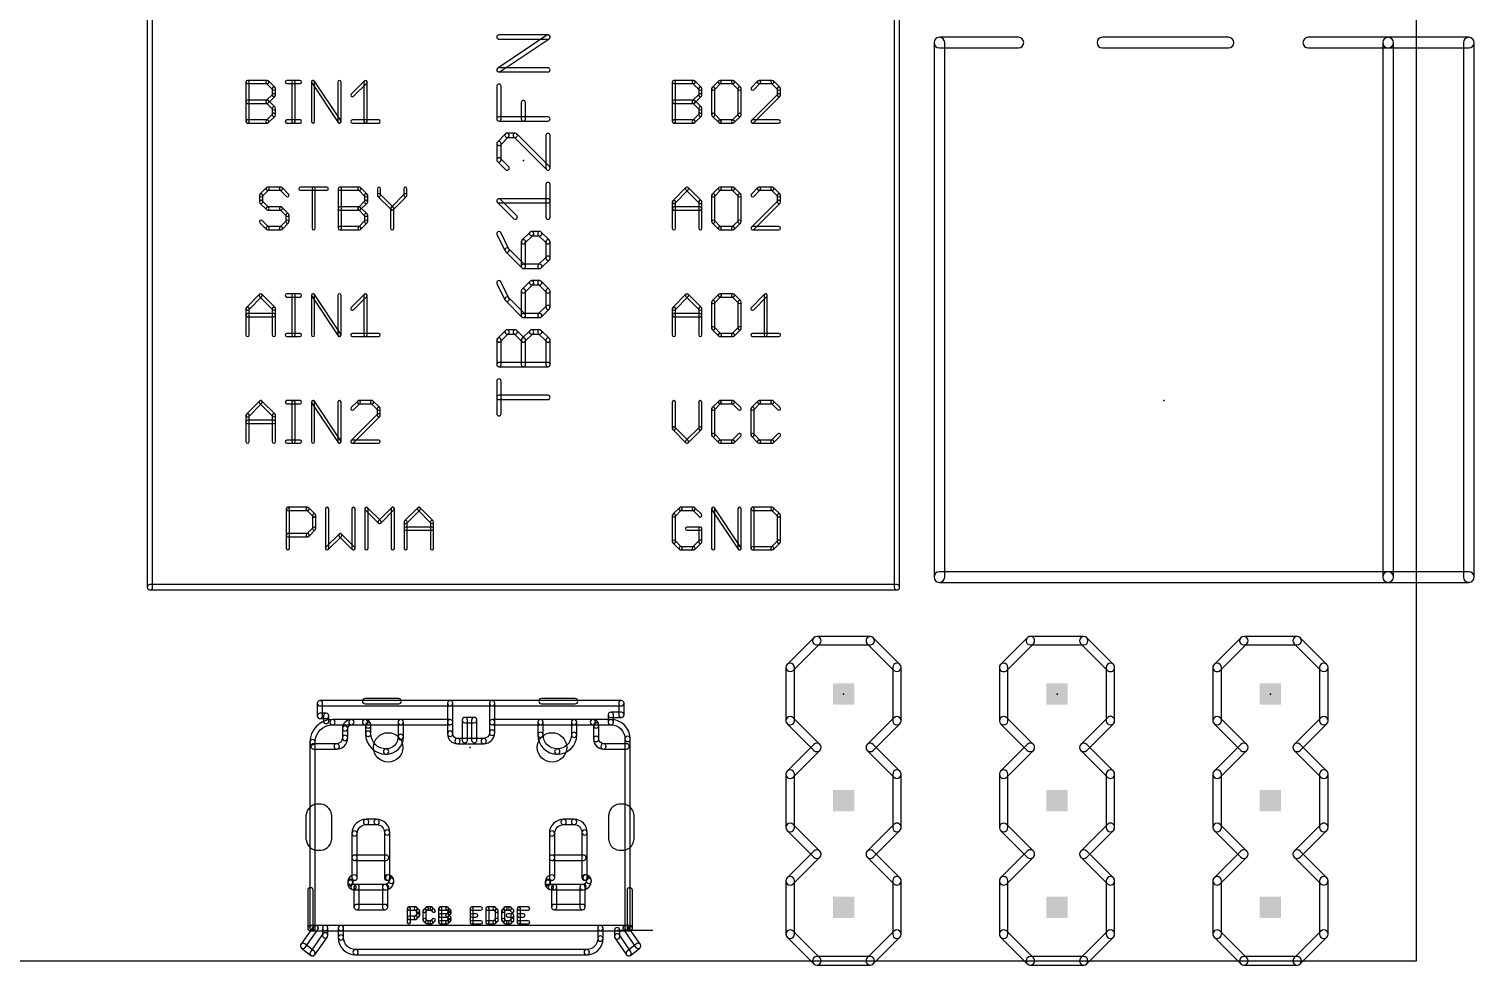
# Model space of a CAD drawing. Extents: x 0 to 101, y -4 to 80.
# Drawn here: x 66.97 to 101.37, y -0.1 to 22.18 of the extents above; entities that cross this region are included whole.
import ezdxf

# ---------------------------------------------------------------- set-up
doc = ezdxf.new("R2010")
doc.units = 0
for name, color, linetype in [('20', 178, 'CONTINUOUS'), ('21', 251, 'CONTINUOUS'), ('23', 178, 'CONTINUOUS'), ('51', 251, 'CONTINUOUS')]:
    doc.layers.add(name, color=color, linetype=linetype)

# ---------------------------------------------------------------- blocks, each defined once
blk = doc.blocks.new('RECT')
blk.add_solid([(-0.5, -0.5), (0.5, -0.5), (-0.5, 0.5), (0.5, 0.5)])

msp = doc.modelspace()

# ---------------------------------------------------------------- linework, layer by layer
at = {"layer": '20'}
for p, q in [((100, 0), (100, 80)), ((73.57, 2.88), (73.57, 3.48)), ((74.17, 3.48), (74.17, 2.88)), ((80.77, 2.88), (80.77, 3.48)), ((81.37, 3.48), (81.37, 2.88)), ((0, 0), (100, 0))]:
    msp.add_line(p, q, dxfattribs=at)
for centre in [(75.52, 5.08), (79.42, 5.08)]:
    msp.add_circle(centre, 0.35, dxfattribs=at)
for centre, start, end in [((73.845, 3.455), 84.8056, 174.8056), ((73.895, 3.455), 5.1944, 95.1944), ((81.045, 3.455), 84.8056, 174.8056), ((81.095, 3.455), 5.1944, 95.1944), ((73.845, 2.905), 185.1944, 275.1944), ((73.895, 2.905), 264.8056, 354.8056), ((81.045, 2.905), 185.1944, 275.1944), ((81.095, 2.905), 264.8056, 354.8056)]:
    msp.add_arc(centre, 0.2761, start, end, dxfattribs=at)
at = {"layer": '21'}
for points in [[(69.9135, 8.89), (69.9135, 29.21, 1), (69.7865, 29.21), (69.7865, 8.89, 1)], [(87.6935, 8.89), (87.6935, 29.21, 1), (87.5665, 29.21), (87.5665, 8.89, 1)], [(79.3242, 22.0374), (78.1548, 22.0374, 1), (78.1548, 21.9358), (79.3242, 21.9358, 1)], [(78.183, 21.1647), (79.3524, 21.9443, 1), (79.296, 22.0288), (78.1266, 21.2493, 1)], [(88.513, 21.855), (88.513, 9.135, 1), (88.767, 9.135), (88.767, 21.855, 1)], [(88.64, 21.728), (90.52, 21.728, 1), (90.52, 21.982), (88.64, 21.982, 1)], [(92.52, 21.728), (95.52, 21.728, 1), (95.52, 21.982), (92.52, 21.982, 1)], [(97.42, 21.728), (99.32, 21.728, 1), (99.32, 21.982), (97.42, 21.982, 1)], [(99.447, 9.135), (99.447, 21.855, 1), (99.193, 21.855), (99.193, 9.135, 1)], [(79.3242, 21.2578), (78.1548, 21.2578, 1), (78.1548, 21.1562), (79.3242, 21.1562, 1)], [(72.211, 19.9771), (72.211, 20.9177, 1), (72.1348, 20.9177), (72.1348, 19.9771, 1)], [(72.1729, 20.8796), (72.6432, 20.8796, 1), (72.6432, 20.9558), (72.1729, 20.9558, 1)], [(72.6162, 20.8908), (72.773, 20.734, 1), (72.8269, 20.7879), (72.6701, 20.9446, 1)], [(72.773, 20.6311), (72.6162, 20.4743, 1), (72.6701, 20.4205), (72.8269, 20.5772, 1)], [(72.7618, 20.7609), (72.7618, 20.6042, 1), (72.838, 20.6042), (72.838, 20.7609, 1)], [(73.1084, 20.8796), (73.4219, 20.8796, 1), (73.4219, 20.9558), (73.1084, 20.9558, 1)], [(73.3032, 19.9771), (73.3032, 20.9177, 1), (73.227, 20.9177), (73.227, 19.9771, 1)], [(73.7702, 19.9771), (73.7702, 20.9177, 1), (73.694, 20.9177), (73.694, 19.9771, 1)], [(73.7004, 20.8966), (74.3274, 19.956, 1), (74.3908, 19.9982), (73.7638, 20.9388, 1)], [(74.3972, 19.9771), (74.3972, 20.9177, 1), (74.321, 20.9177), (74.321, 19.9771, 1)], [(74.6945, 20.5772), (75.0081, 20.8908, 1), (74.9542, 20.9446), (74.6406, 20.6311, 1)], [(74.943, 20.9177), (74.943, 19.9771, 1), (75.0192, 19.9771), (75.0192, 20.9177, 1)], [(78.2056, 20.0376), (78.2056, 20.8172, 1), (78.104, 20.8172), (78.104, 20.0376, 1)], [(82.3596, 19.9771), (82.3596, 20.9177, 1), (82.2834, 20.9177), (82.2834, 19.9771, 1)], [(82.3215, 20.8796), (82.7918, 20.8796, 1), (82.7918, 20.9558), (82.3215, 20.9558, 1)], [(82.7649, 20.8908), (82.9217, 20.734, 1), (82.9756, 20.7879), (82.8188, 20.9446, 1)], [(82.9217, 20.6311), (82.7649, 20.4743, 1), (82.8188, 20.4205), (82.9756, 20.5772, 1)], [(82.9105, 20.7609), (82.9105, 20.6042, 1), (82.9867, 20.6042), (82.9867, 20.7609, 1)], [(83.3869, 20.9446), (83.2301, 20.7879, 1), (83.284, 20.734), (83.4408, 20.8908, 1)], [(83.219, 20.7609), (83.219, 20.1339, 1), (83.2952, 20.1339), (83.2952, 20.7609, 1)], [(83.7274, 20.9558), (83.4138, 20.9558, 1), (83.4138, 20.8796), (83.7274, 20.8796, 1)], [(83.9111, 20.7879), (83.7543, 20.9446, 1), (83.7004, 20.8908), (83.8572, 20.734, 1)], [(83.9222, 20.1339), (83.9222, 20.7609, 1), (83.846, 20.7609), (83.846, 20.1339, 1)], [(84.3224, 20.9446), (84.1656, 20.7879, 1), (84.2195, 20.734), (84.3763, 20.8908, 1)], [(84.2195, 19.9502), (84.8466, 20.5772, 1), (84.7927, 20.6311), (84.1656, 20.004, 1)], [(84.6629, 20.9558), (84.3493, 20.9558, 1), (84.3493, 20.8796), (84.6629, 20.8796, 1)], [(84.8466, 20.7879), (84.6898, 20.9446, 1), (84.6359, 20.8908), (84.7927, 20.734, 1)], [(84.8578, 20.6042), (84.8578, 20.7609, 1), (84.7816, 20.7609), (84.7816, 20.6042, 1)], [(72.1729, 20.4093), (72.6432, 20.4093, 1), (72.6432, 20.4855), (72.1729, 20.4855, 1)], [(72.6162, 20.4205), (72.773, 20.2637, 1), (72.8269, 20.3176), (72.6701, 20.4743, 1)], [(72.7618, 20.2906), (72.7618, 20.1339, 1), (72.838, 20.1339), (72.838, 20.2906, 1)], [(78.7903, 20.0376), (78.7903, 20.4274, 1), (78.6887, 20.4274), (78.6887, 20.0376, 1)], [(82.3215, 20.4093), (82.7918, 20.4093, 1), (82.7918, 20.4855), (82.3215, 20.4855, 1)], [(82.7649, 20.4205), (82.9217, 20.2637, 1), (82.9756, 20.3176), (82.8188, 20.4743, 1)], [(82.9105, 20.2906), (82.9105, 20.1339, 1), (82.9867, 20.1339), (82.9867, 20.2906, 1)], [(72.6432, 20.0152), (72.1729, 20.0152, 1), (72.1729, 19.939), (72.6432, 19.939, 1)], [(72.773, 20.1608), (72.6162, 20.004, 1), (72.6701, 19.9502), (72.8269, 20.1069, 1)], [(73.1084, 19.939), (73.4219, 19.939, 1), (73.4219, 20.0152), (73.1084, 20.0152, 1)], [(74.6676, 19.939), (75.2946, 19.939, 1), (75.2946, 20.0152), (74.6676, 20.0152, 1)], [(79.3242, 20.0884), (78.1548, 20.0884, 1), (78.1548, 19.9868), (79.3242, 19.9868, 1)], [(82.7918, 20.0152), (82.3215, 20.0152, 1), (82.3215, 19.939), (82.7918, 19.939, 1)], [(82.9217, 20.1608), (82.7649, 20.004, 1), (82.8188, 19.9502), (82.9756, 20.1069, 1)], [(83.2301, 20.1069), (83.3869, 19.9502, 1), (83.4408, 20.004), (83.284, 20.1608, 1)], [(83.4138, 19.939), (83.7274, 19.939, 1), (83.7274, 20.0152), (83.4138, 20.0152, 1)], [(83.7543, 19.9502), (83.9111, 20.1069, 1), (83.8572, 20.1608), (83.7004, 20.004, 1)], [(84.8197, 20.0152), (84.1926, 20.0152, 1), (84.1926, 19.939), (84.8197, 19.939, 1)], [(78.3138, 19.6837), (78.1189, 19.4888, 1), (78.1907, 19.417), (78.3856, 19.6119, 1)], [(78.5446, 19.6986), (78.3497, 19.6986, 1), (78.3497, 19.597), (78.5446, 19.597, 1)], [(79.3601, 18.9041), (78.5805, 19.6837, 1), (78.5087, 19.6119), (79.2883, 18.8323, 1)], [(79.2734, 19.6478), (79.2734, 18.8682, 1), (79.375, 18.8682), (79.375, 19.6478, 1)], [(78.104, 19.4529), (78.104, 19.0631, 1), (78.2056, 19.0631), (78.2056, 19.4529, 1)], [(78.1189, 19.0272), (78.3138, 18.8323, 1), (78.3856, 18.9041), (78.1907, 19.099, 1)], [(72.6258, 18.4046), (72.4691, 18.2479, 1), (72.523, 18.194), (72.6797, 18.3508, 1)], [(72.4579, 18.2209), (72.4579, 18.0642, 1), (72.5341, 18.0642), (72.5341, 18.2209, 1)], [(72.9663, 18.4158), (72.6528, 18.4158, 1), (72.6528, 18.3396), (72.9663, 18.3396, 1)], [(73.15, 18.2479), (72.9933, 18.4046, 1), (72.9394, 18.3508), (73.0961, 18.194, 1)], [(73.4315, 18.3396), (74.0586, 18.3396, 1), (74.0586, 18.4158), (73.4315, 18.4158, 1)], [(73.7832, 17.4371), (73.7832, 18.3777, 1), (73.707, 18.3777), (73.707, 17.4371, 1)], [(74.4052, 17.4371), (74.4052, 18.3777, 1), (74.329, 18.3777), (74.329, 17.4371, 1)], [(74.3671, 18.3396), (74.8374, 18.3396, 1), (74.8374, 18.4158), (74.3671, 18.4158, 1)], [(74.8104, 18.3508), (74.9672, 18.194, 1), (75.0211, 18.2479), (74.8643, 18.4046, 1)], [(74.956, 18.2209), (74.956, 18.0642, 1), (75.0322, 18.0642), (75.0322, 18.2209, 1)], [(75.2756, 18.194), (75.5892, 17.8805, 1), (75.6431, 17.9343), (75.3295, 18.2479, 1)], [(75.2645, 18.3777), (75.2645, 18.2209, 1), (75.3407, 18.2209), (75.3407, 18.3777, 1)], [(75.6431, 17.8805), (75.9566, 18.194, 1), (75.9027, 18.2479), (75.5892, 17.9343, 1)], [(75.9677, 18.2209), (75.9677, 18.3777, 1), (75.8915, 18.3777), (75.8915, 18.2209, 1)], [(79.375, 17.6988), (79.375, 18.4784, 1), (79.2734, 18.4784), (79.2734, 17.6988, 1)], [(82.3485, 18.0372), (82.662, 18.3508, 1), (82.6081, 18.4046), (82.2946, 18.0911, 1)], [(82.6081, 18.3508), (82.9217, 18.0372, 1), (82.9756, 18.0911), (82.662, 18.4046, 1)], [(83.3869, 18.4046), (83.2301, 18.2479, 1), (83.284, 18.194), (83.4408, 18.3508, 1)], [(83.219, 18.2209), (83.219, 17.5939, 1), (83.2952, 17.5939), (83.2952, 18.2209, 1)], [(83.7274, 18.4158), (83.4138, 18.4158, 1), (83.4138, 18.3396), (83.7274, 18.3396, 1)], [(83.9111, 18.2479), (83.7543, 18.4046, 1), (83.7004, 18.3508), (83.8572, 18.194, 1)], [(83.9222, 17.5939), (83.9222, 18.2209, 1), (83.846, 18.2209), (83.846, 17.5939, 1)], [(84.3224, 18.4046), (84.1656, 18.2479, 1), (84.2195, 18.194), (84.3763, 18.3508, 1)], [(84.6629, 18.4158), (84.3493, 18.4158, 1), (84.3493, 18.3396), (84.6629, 18.3396, 1)], [(84.8466, 18.2479), (84.6898, 18.4046, 1), (84.6359, 18.3508), (84.7927, 18.194, 1)], [(84.8578, 18.0642), (84.8578, 18.2209, 1), (84.7816, 18.2209), (84.7816, 18.0642, 1)], [(72.4691, 18.0372), (72.6258, 17.8805, 1), (72.6797, 17.9343), (72.523, 18.0911, 1)], [(72.6528, 17.8693), (72.9663, 17.8693, 1), (72.9663, 17.9455), (72.6528, 17.9455, 1)], [(72.9394, 17.8805), (73.0962, 17.7237, 1), (73.15, 17.7776), (72.9933, 17.9343, 1)], [(74.3671, 17.8693), (74.8374, 17.8693, 1), (74.8374, 17.9455), (74.3671, 17.9455, 1)], [(74.9672, 18.0911), (74.8104, 17.9343, 1), (74.8643, 17.8805), (75.0211, 18.0372, 1)], [(74.8104, 17.8805), (74.9672, 17.7237, 1), (75.0211, 17.7776), (74.8643, 17.9343, 1)], [(75.578, 17.9074), (75.578, 17.4371, 1), (75.6542, 17.4371), (75.6542, 17.9074, 1)], [(78.5805, 17.7347), (78.1907, 18.1245, 1), (78.1189, 18.0527), (78.5087, 17.6629, 1)], [(78.1548, 18.0378), (79.3242, 18.0378, 1), (79.3242, 18.1394), (78.1548, 18.1394, 1)], [(82.3596, 17.4371), (82.3596, 18.0642, 1), (82.2834, 18.0642), (82.2834, 17.4371, 1)], [(82.3215, 17.8693), (82.9486, 17.8693, 1), (82.9486, 17.9455), (82.3215, 17.9455, 1)], [(82.9105, 18.0642), (82.9105, 17.4371, 1), (82.9867, 17.4371), (82.9867, 18.0642, 1)], [(84.2195, 17.4102), (84.8466, 18.0372, 1), (84.7927, 18.0911), (84.1656, 17.464, 1)], [(72.6797, 17.464), (72.523, 17.6208, 1), (72.4691, 17.5669), (72.6258, 17.4102, 1)], [(73.0962, 17.6208), (72.9394, 17.464, 1), (72.9933, 17.4102), (73.15, 17.5669, 1)], [(73.085, 17.7506), (73.085, 17.5939, 1), (73.1612, 17.5939), (73.1612, 17.7506, 1)], [(74.9672, 17.6208), (74.8104, 17.464, 1), (74.8643, 17.4102), (75.0211, 17.5669, 1)], [(74.956, 17.7506), (74.956, 17.5939, 1), (75.0322, 17.5939), (75.0322, 17.7506, 1)], [(83.2301, 17.5669), (83.3869, 17.4102, 1), (83.4408, 17.464), (83.284, 17.6208, 1)], [(83.7543, 17.4102), (83.9111, 17.5669, 1), (83.8572, 17.6208), (83.7004, 17.464, 1)], [(72.9663, 17.4752), (72.6528, 17.4752, 1), (72.6528, 17.399), (72.9663, 17.399, 1)], [(74.8374, 17.4752), (74.3671, 17.4752, 1), (74.3671, 17.399), (74.8374, 17.399, 1)], [(78.1094, 17.2863), (78.3043, 16.8965, 1), (78.3951, 16.9419), (78.2002, 17.3317, 1)], [(78.8985, 17.3449), (78.7036, 17.15, 1), (78.7754, 17.0782), (78.9703, 17.2731, 1)], [(79.1293, 17.3598), (78.9344, 17.3598, 1), (78.9344, 17.2582), (79.1293, 17.2582, 1)], [(79.3601, 17.15), (79.1652, 17.3449, 1), (79.0934, 17.2731), (79.2883, 17.0782, 1)], [(83.4138, 17.399), (83.7274, 17.399, 1), (83.7274, 17.4752), (83.4138, 17.4752, 1)], [(84.8197, 17.4752), (84.1926, 17.4752, 1), (84.1926, 17.399), (84.8197, 17.399, 1)], [(78.3138, 16.8833), (78.7036, 16.4935, 1), (78.7754, 16.5653), (78.3856, 16.9551, 1)], [(78.6887, 17.1141), (78.6887, 16.5294, 1), (78.7903, 16.5294), (78.7903, 17.1141, 1)], [(79.375, 16.7243), (79.375, 17.1141, 1), (79.2734, 17.1141), (79.2734, 16.7243, 1)], [(78.7395, 16.4786), (79.1293, 16.4786, 1), (79.1293, 16.5802), (78.7395, 16.5802, 1)], [(79.1652, 16.4935), (79.3601, 16.6884, 1), (79.2883, 16.7602), (79.0934, 16.5653, 1)], [(78.1094, 16.1169), (78.3043, 15.7271, 1), (78.3951, 15.7725), (78.2002, 16.1623, 1)], [(78.8985, 16.1755), (78.7036, 15.9806, 1), (78.7754, 15.9088), (78.9703, 16.1037, 1)], [(79.1293, 16.1904), (78.9344, 16.1904, 1), (78.9344, 16.0888), (79.1293, 16.0888, 1)], [(79.3601, 15.9806), (79.1652, 16.1755, 1), (79.0934, 16.1037), (79.2883, 15.9088, 1)], [(72.1998, 15.4972), (72.5133, 15.8108, 1), (72.4595, 15.8646), (72.1459, 15.5511, 1)], [(72.4595, 15.8108), (72.773, 15.4972, 1), (72.8269, 15.5511), (72.5133, 15.8646, 1)], [(73.1084, 15.7996), (73.4219, 15.7996, 1), (73.4219, 15.8758), (73.1084, 15.8758, 1)], [(73.3032, 14.8971), (73.3032, 15.8377, 1), (73.227, 15.8377), (73.227, 14.8971, 1)], [(73.7702, 14.8971), (73.7702, 15.8377, 1), (73.694, 15.8377), (73.694, 14.8971, 1)], [(73.7004, 15.8166), (74.3274, 14.876, 1), (74.3908, 14.9182), (73.7638, 15.8588, 1)], [(74.3972, 14.8971), (74.3972, 15.8377, 1), (74.321, 15.8377), (74.321, 14.8971, 1)], [(74.6945, 15.4972), (75.0081, 15.8108, 1), (74.9542, 15.8646), (74.6406, 15.5511, 1)], [(74.943, 15.8377), (74.943, 14.8971, 1), (75.0192, 14.8971), (75.0192, 15.8377, 1)], [(78.6887, 15.9447), (78.6887, 15.36, 1), (78.7903, 15.36), (78.7903, 15.9447, 1)], [(79.375, 15.5549), (79.375, 15.9447, 1), (79.2734, 15.9447), (79.2734, 15.5549, 1)], [(82.3485, 15.4972), (82.662, 15.8108, 1), (82.6081, 15.8646), (82.2946, 15.5511, 1)], [(82.6081, 15.8108), (82.9217, 15.4972, 1), (82.9756, 15.5511), (82.662, 15.8646, 1)], [(83.3869, 15.8646), (83.2301, 15.7079, 1), (83.284, 15.654), (83.4408, 15.8108, 1)], [(83.7274, 15.8758), (83.4138, 15.8758, 1), (83.4138, 15.7996), (83.7274, 15.7996, 1)], [(83.9111, 15.7079), (83.7543, 15.8646, 1), (83.7004, 15.8108), (83.8572, 15.654, 1)], [(84.2195, 15.4972), (84.5331, 15.8108, 1), (84.4792, 15.8646), (84.1656, 15.5511, 1)], [(84.468, 15.8377), (84.468, 14.8971, 1), (84.5442, 14.8971), (84.5442, 15.8377, 1)], [(72.211, 14.8971), (72.211, 15.5242, 1), (72.1348, 15.5242), (72.1348, 14.8971, 1)], [(72.7618, 15.5242), (72.7618, 14.8971, 1), (72.838, 14.8971), (72.838, 15.5242, 1)], [(78.3138, 15.7139), (78.7036, 15.3241, 1), (78.7754, 15.3959), (78.3856, 15.7857, 1)], [(79.1652, 15.3241), (79.3601, 15.519, 1), (79.2883, 15.5908), (79.0934, 15.3959, 1)], [(82.3596, 14.8971), (82.3596, 15.5242, 1), (82.2834, 15.5242), (82.2834, 14.8971, 1)], [(82.9105, 15.5242), (82.9105, 14.8971, 1), (82.9867, 14.8971), (82.9867, 15.5242, 1)], [(83.219, 15.6809), (83.219, 15.0539, 1), (83.2952, 15.0539), (83.2952, 15.6809, 1)], [(83.9222, 15.0539), (83.9222, 15.6809, 1), (83.846, 15.6809), (83.846, 15.0539, 1)], [(72.1729, 15.3293), (72.7999, 15.3293, 1), (72.7999, 15.4055), (72.1729, 15.4055, 1)], [(78.7395, 15.3092), (79.1293, 15.3092, 1), (79.1293, 15.4108), (78.7395, 15.4108, 1)], [(82.3215, 15.3293), (82.9486, 15.3293, 1), (82.9486, 15.4055), (82.3215, 15.4055, 1)], [(73.1084, 14.859), (73.4219, 14.859, 1), (73.4219, 14.9352), (73.1084, 14.9352, 1)], [(74.6676, 14.859), (75.2946, 14.859, 1), (75.2946, 14.9352), (74.6676, 14.9352, 1)], [(78.1907, 14.7394), (78.3856, 14.9343, 1), (78.3138, 15.0061), (78.1189, 14.8112, 1)], [(78.2056, 14.1906), (78.2056, 14.7753, 1), (78.104, 14.7753), (78.104, 14.1906, 1)], [(78.3497, 14.9194), (78.5446, 14.9194, 1), (78.5446, 15.021), (78.3497, 15.021, 1)], [(78.5087, 14.9343), (78.7036, 14.7394, 1), (78.7754, 14.8112), (78.5805, 15.0061, 1)], [(78.7754, 14.7394), (78.9703, 14.9343, 1), (78.8985, 15.0061), (78.7036, 14.8112, 1)], [(78.7903, 14.1906), (78.7903, 14.7753, 1), (78.6887, 14.7753), (78.6887, 14.1906, 1)], [(78.9344, 14.9194), (79.1293, 14.9194, 1), (79.1293, 15.021), (78.9344, 15.021, 1)], [(79.0934, 14.9343), (79.2883, 14.7394, 1), (79.3601, 14.8112), (79.1652, 15.0061, 1)], [(79.2734, 14.7753), (79.2734, 14.1906, 1), (79.375, 14.1906), (79.375, 14.7753, 1)], [(83.2301, 15.0269), (83.3869, 14.8702, 1), (83.4408, 14.924), (83.284, 15.0808, 1)], [(83.4138, 14.859), (83.7274, 14.859, 1), (83.7274, 14.9352), (83.4138, 14.9352, 1)], [(83.7543, 14.8702), (83.9111, 15.0269, 1), (83.8572, 15.0808), (83.7004, 14.924, 1)], [(84.1926, 14.859), (84.8197, 14.859, 1), (84.8197, 14.9352), (84.1926, 14.9352, 1)], [(79.3242, 14.2414), (78.1548, 14.2414, 1), (78.1548, 14.1398), (79.3242, 14.1398, 1)], [(78.2056, 13.0212), (78.2056, 13.8008, 1), (78.104, 13.8008), (78.104, 13.0212, 1)], [(79.3242, 13.4618), (78.1548, 13.4618, 1), (78.1548, 13.3602), (79.3242, 13.3602, 1)], [(72.1998, 12.9572), (72.5133, 13.2708, 1), (72.4595, 13.3246), (72.1459, 13.0111, 1)], [(72.4595, 13.2708), (72.773, 12.9572, 1), (72.8269, 13.0111), (72.5133, 13.3246, 1)], [(73.1084, 13.2596), (73.4219, 13.2596, 1), (73.4219, 13.3358), (73.1084, 13.3358, 1)], [(73.3032, 12.3571), (73.3032, 13.2977, 1), (73.227, 13.2977), (73.227, 12.3571, 1)], [(73.7702, 12.3571), (73.7702, 13.2977, 1), (73.694, 13.2977), (73.694, 12.3571, 1)], [(73.7004, 13.2766), (74.3274, 12.336, 1), (74.3908, 12.3782), (73.7638, 13.3188, 1)], [(74.3972, 12.3571), (74.3972, 13.2977, 1), (74.321, 13.2977), (74.321, 12.3571, 1)], [(74.7974, 13.3246), (74.6406, 13.1679, 1), (74.6945, 13.114), (74.8513, 13.2708, 1)], [(75.1379, 13.3358), (74.8243, 13.3358, 1), (74.8243, 13.2596), (75.1379, 13.2596, 1)], [(75.3216, 13.1679), (75.1648, 13.3246, 1), (75.1109, 13.2708), (75.2677, 13.114, 1)], [(75.3327, 12.9842), (75.3327, 13.1409, 1), (75.2565, 13.1409), (75.2565, 12.9842, 1)], [(82.2834, 13.2977), (82.2834, 12.6706, 1), (82.3596, 12.6706), (82.3596, 13.2977, 1)], [(82.9867, 12.6706), (82.9867, 13.2977, 1), (82.9105, 13.2977), (82.9105, 12.6706, 1)], [(83.3869, 13.3246), (83.2301, 13.1679, 1), (83.284, 13.114), (83.4408, 13.2708, 1)], [(83.219, 13.1409), (83.219, 12.5139, 1), (83.2952, 12.5139), (83.2952, 13.1409, 1)], [(83.7274, 13.3358), (83.4138, 13.3358, 1), (83.4138, 13.2596), (83.7274, 13.2596, 1)], [(83.9111, 13.1679), (83.7543, 13.3246, 1), (83.7004, 13.2708), (83.8572, 13.114, 1)], [(84.3224, 13.3246), (84.1656, 13.1679, 1), (84.2195, 13.114), (84.3763, 13.2708, 1)], [(84.1545, 13.1409), (84.1545, 12.5139, 1), (84.2307, 12.5139), (84.2307, 13.1409, 1)], [(84.6629, 13.3358), (84.3493, 13.3358, 1), (84.3493, 13.2596), (84.6629, 13.2596, 1)], [(84.8466, 13.1679), (84.6898, 13.3246, 1), (84.6359, 13.2708), (84.7927, 13.114, 1)], [(72.211, 12.3571), (72.211, 12.9842, 1), (72.1348, 12.9842), (72.1348, 12.3571, 1)], [(72.1729, 12.7893), (72.7999, 12.7893, 1), (72.7999, 12.8655), (72.1729, 12.8655, 1)], [(72.7618, 12.9842), (72.7618, 12.3571, 1), (72.838, 12.3571), (72.838, 12.9842, 1)], [(74.6945, 12.3302), (75.3216, 12.9572, 1), (75.2677, 13.0111), (74.6406, 12.384, 1)], [(73.1084, 12.319), (73.4219, 12.319, 1), (73.4219, 12.3952), (73.1084, 12.3952, 1)], [(75.2946, 12.3952), (74.6676, 12.3952, 1), (74.6676, 12.319), (75.2946, 12.319, 1)], [(82.2946, 12.6437), (82.6081, 12.3302, 1), (82.662, 12.384), (82.3485, 12.6976, 1)], [(82.662, 12.3302), (82.9756, 12.6437, 1), (82.9217, 12.6976), (82.6081, 12.384, 1)], [(83.2301, 12.4869), (83.3869, 12.3302, 1), (83.4408, 12.384), (83.284, 12.5408, 1)], [(83.4138, 12.319), (83.7274, 12.319, 1), (83.7274, 12.3952), (83.4138, 12.3952, 1)], [(83.7543, 12.3302), (83.9111, 12.4869, 1), (83.8572, 12.5408), (83.7004, 12.384, 1)], [(84.1656, 12.4869), (84.3224, 12.3302, 1), (84.3763, 12.384), (84.2195, 12.5408, 1)], [(84.3493, 12.319), (84.6629, 12.319, 1), (84.6629, 12.3952), (84.3493, 12.3952, 1)], [(84.6898, 12.3302), (84.8466, 12.4869, 1), (84.7927, 12.5408), (84.6359, 12.384, 1)], [(73.1691, 9.8171), (73.1691, 10.7577, 1), (73.0929, 10.7577), (73.0929, 9.8171, 1)], [(73.131, 10.7196), (73.6013, 10.7196, 1), (73.6013, 10.7958), (73.131, 10.7958, 1)], [(73.5744, 10.7308), (73.7311, 10.574, 1), (73.785, 10.6279), (73.6283, 10.7846, 1)], [(74.0284, 10.7577), (74.0284, 9.8171, 1), (74.1046, 9.8171), (74.1046, 10.7577, 1)], [(74.7317, 9.8171), (74.7317, 10.7577, 1), (74.6555, 10.7577), (74.6555, 9.8171, 1)], [(75.0402, 9.8171), (75.0402, 10.7577, 1), (74.964, 10.7577), (74.964, 9.8171, 1)], [(74.9751, 10.7308), (75.2887, 10.4172, 1), (75.3425, 10.4711), (75.029, 10.7846, 1)], [(75.3425, 10.4172), (75.6561, 10.7308, 1), (75.6022, 10.7846), (75.2887, 10.4711, 1)], [(75.591, 10.7577), (75.591, 9.8171, 1), (75.6672, 9.8171), (75.6672, 10.7577, 1)], [(75.9645, 10.4172), (76.2781, 10.7308, 1), (76.2242, 10.7846), (75.9106, 10.4711, 1)], [(76.2242, 10.7308), (76.5377, 10.4172, 1), (76.5916, 10.4711), (76.2781, 10.7846, 1)], [(82.4514, 10.7846), (82.2946, 10.6279, 1), (82.3485, 10.574), (82.5053, 10.7308, 1)], [(82.7918, 10.7958), (82.4783, 10.7958, 1), (82.4783, 10.7196), (82.7918, 10.7196, 1)], [(82.9756, 10.6279), (82.8188, 10.7846, 1), (82.7649, 10.7308), (82.9217, 10.574, 1)], [(83.2952, 9.8171), (83.2952, 10.7577, 1), (83.219, 10.7577), (83.219, 9.8171, 1)], [(83.2254, 10.7366), (83.8524, 9.796, 1), (83.9158, 9.8382), (83.2888, 10.7788, 1)], [(83.9222, 9.8171), (83.9222, 10.7577, 1), (83.846, 10.7577), (83.846, 9.8171, 1)], [(84.1545, 10.7577), (84.1545, 9.8171, 1), (84.2307, 9.8171), (84.2307, 10.7577, 1)], [(84.6629, 10.7958), (84.1926, 10.7958, 1), (84.1926, 10.7196), (84.6629, 10.7196, 1)], [(84.8466, 10.6279), (84.6898, 10.7846, 1), (84.6359, 10.7308), (84.7927, 10.574, 1)], [(73.7312, 10.3143), (73.5744, 10.1576, 1), (73.6283, 10.1037), (73.785, 10.2605, 1)], [(73.72, 10.6009), (73.72, 10.2874, 1), (73.7962, 10.2874), (73.7962, 10.6009, 1)], [(75.9757, 9.8171), (75.9757, 10.4442, 1), (75.8995, 10.4442), (75.8995, 9.8171, 1)], [(75.9376, 10.2493), (76.5646, 10.2493, 1), (76.5646, 10.3255), (75.9376, 10.3255, 1)], [(76.5265, 10.4442), (76.5265, 9.8171, 1), (76.6027, 9.8171), (76.6027, 10.4442, 1)], [(82.2834, 10.6009), (82.2834, 9.9739, 1), (82.3596, 9.9739), (82.3596, 10.6009, 1)], [(82.9486, 10.3255), (82.6351, 10.3255, 1), (82.6351, 10.2493), (82.9486, 10.2493, 1)], [(82.9867, 9.9739), (82.9867, 10.2874, 1), (82.9105, 10.2874), (82.9105, 9.9739, 1)], [(84.8578, 9.9739), (84.8578, 10.6009, 1), (84.7816, 10.6009), (84.7816, 9.9739, 1)], [(73.6013, 10.1687), (73.131, 10.1687, 1), (73.131, 10.0925), (73.6013, 10.0925, 1)], [(74.0935, 9.7902), (74.407, 10.1037, 1), (74.3531, 10.1576), (74.0396, 9.844, 1)], [(74.3531, 10.1037), (74.6667, 9.7902, 1), (74.7206, 9.844), (74.407, 10.1576, 1)], [(82.2946, 9.9469), (82.4514, 9.7902, 1), (82.5053, 9.844), (82.3485, 10.0008, 1)], [(82.8188, 9.7902), (82.9756, 9.9469, 1), (82.9217, 10.0008), (82.7649, 9.844, 1)], [(84.6898, 9.7902), (84.8466, 9.9469, 1), (84.7927, 10.0008), (84.6359, 9.844, 1)], [(82.4783, 9.779), (82.7918, 9.779, 1), (82.7918, 9.8552), (82.4783, 9.8552, 1)], [(84.1926, 9.779), (84.6629, 9.779, 1), (84.6629, 9.8552), (84.1926, 9.8552, 1)], [(87.63, 8.9535), (69.85, 8.9535, 1), (69.85, 8.8265), (87.63, 8.8265, 1)], [(88.64, 9.008), (99.32, 9.008, 1), (99.32, 9.262), (88.64, 9.262, 1)], [(85.6532, 7.6918), (85.0182, 7.0568, 1), (85.1618, 6.9132), (85.7968, 7.5482, 1)], [(86.995, 7.7216), (85.725, 7.7216, 1), (85.725, 7.5184), (86.995, 7.5184, 1)], [(87.7018, 7.0568), (87.0668, 7.6918, 1), (86.9232, 7.5482), (87.5582, 6.9132, 1)], [(90.7332, 7.6918), (90.0982, 7.0568, 1), (90.2418, 6.9132), (90.8768, 7.5482, 1)], [(92.075, 7.7216), (90.805, 7.7216, 1), (90.805, 7.5184), (92.075, 7.5184, 1)], [(92.7818, 7.0568), (92.1468, 7.6918, 1), (92.0032, 7.5482), (92.6382, 6.9132, 1)], [(95.8132, 7.6918), (95.1782, 7.0568, 1), (95.3218, 6.9132), (95.9568, 7.5482, 1)], [(97.155, 7.7216), (95.885, 7.7216, 1), (95.885, 7.5184), (97.155, 7.5184, 1)], [(97.8618, 7.0568), (97.2268, 7.6918, 1), (97.0832, 7.5482), (97.7182, 6.9132, 1)], [(85.1916, 5.715), (85.1916, 6.985, 1), (84.9884, 6.985), (84.9884, 5.715, 1)], [(87.5284, 6.985), (87.5284, 5.715, 1), (87.7316, 5.715), (87.7316, 6.985, 1)], [(90.2716, 5.715), (90.2716, 6.985, 1), (90.0684, 6.985), (90.0684, 5.715, 1)], [(92.6084, 6.985), (92.6084, 5.715, 1), (92.8116, 5.715), (92.8116, 6.985, 1)], [(95.3516, 5.715), (95.3516, 6.985, 1), (95.1484, 6.985), (95.1484, 5.715, 1)], [(97.6884, 6.985), (97.6884, 5.715, 1), (97.8916, 5.715), (97.8916, 6.985, 1)], [(74.97, 6.1165), (75.77, 6.1165, 1), (75.77, 6.2435), (74.97, 6.2435, 1)], [(79.17, 6.1165), (79.97, 6.1165, 1), (79.97, 6.2435), (79.17, 6.2435, 1)], [(85.7968, 5.1518), (85.1618, 5.7868, 1), (85.0182, 5.6432), (85.6532, 5.0082, 1)], [(87.5582, 5.7868), (86.9232, 5.1518, 1), (87.0668, 5.0082), (87.7018, 5.6432, 1)], [(90.8768, 5.1518), (90.2418, 5.7868, 1), (90.0982, 5.6432), (90.7332, 5.0082, 1)], [(92.6382, 5.7868), (92.0032, 5.1518, 1), (92.1468, 5.0082), (92.7818, 5.6432, 1)], [(95.9568, 5.1518), (95.3218, 5.7868, 1), (95.1782, 5.6432), (95.8132, 5.0082, 1)], [(97.7182, 5.7868), (97.0832, 5.1518, 1), (97.2268, 5.0082), (97.8618, 5.6432, 1)], [(85.1618, 4.3732), (85.7968, 5.0082, 1), (85.6532, 5.1518), (85.0182, 4.5168, 1)], [(86.9232, 5.0082), (87.5582, 4.3732, 1), (87.7018, 4.5168), (87.0668, 5.1518, 1)], [(90.2418, 4.3732), (90.8768, 5.0082, 1), (90.7332, 5.1518), (90.0982, 4.5168, 1)], [(92.0032, 5.0082), (92.6382, 4.3732, 1), (92.7818, 4.5168), (92.1468, 5.1518, 1)], [(95.3218, 4.3732), (95.9568, 5.0082, 1), (95.8132, 5.1518), (95.1782, 4.5168, 1)], [(97.0832, 5.0082), (97.7182, 4.3732, 1), (97.8618, 4.5168), (97.2268, 5.1518, 1)], [(85.1916, 3.175), (85.1916, 4.445, 1), (84.9884, 4.445), (84.9884, 3.175, 1)], [(87.5284, 4.445), (87.5284, 3.175, 1), (87.7316, 3.175), (87.7316, 4.445, 1)], [(90.2716, 3.175), (90.2716, 4.445, 1), (90.0684, 4.445), (90.0684, 3.175, 1)], [(92.6084, 4.445), (92.6084, 3.175, 1), (92.8116, 3.175), (92.8116, 4.445, 1)], [(95.3516, 3.175), (95.3516, 4.445, 1), (95.1484, 4.445), (95.1484, 3.175, 1)], [(97.6884, 4.445), (97.6884, 3.175, 1), (97.8916, 3.175), (97.8916, 4.445, 1)], [(85.7968, 2.6118), (85.1618, 3.2468, 1), (85.0182, 3.1032), (85.6532, 2.4682, 1)], [(87.5582, 3.2468), (86.9232, 2.6118, 1), (87.0668, 2.4682), (87.7018, 3.1032, 1)], [(90.8768, 2.6118), (90.2418, 3.2468, 1), (90.0982, 3.1032), (90.7332, 2.4682, 1)], [(92.6382, 3.2468), (92.0032, 2.6118, 1), (92.1468, 2.4682), (92.7818, 3.1032, 1)], [(95.9568, 2.6118), (95.3218, 3.2468, 1), (95.1782, 3.1032), (95.8132, 2.4682, 1)], [(97.7182, 3.2468), (97.0832, 2.6118, 1), (97.2268, 2.4682), (97.8618, 3.1032, 1)], [(85.1618, 1.8332), (85.7968, 2.4682, 1), (85.6532, 2.6118), (85.0182, 1.9768, 1)], [(86.9232, 2.4682), (87.5582, 1.8332, 1), (87.7018, 1.9768), (87.0668, 2.6118, 1)], [(90.2418, 1.8332), (90.8768, 2.4682, 1), (90.7332, 2.6118), (90.0982, 1.9768, 1)], [(92.0032, 2.4682), (92.6382, 1.8332, 1), (92.7818, 1.9768), (92.1468, 2.6118, 1)], [(95.3218, 1.8332), (95.9568, 2.4682, 1), (95.8132, 2.6118), (95.1782, 1.9768, 1)], [(97.0832, 2.4682), (97.7182, 1.8332, 1), (97.8618, 1.9768), (97.2268, 2.6118, 1)], [(73.6065, 1.68), (73.6065, 0.78, 1), (73.7335, 0.78), (73.7335, 1.68, 1)], [(81.3335, 0.78), (81.3335, 1.68, 1), (81.2065, 1.68), (81.2065, 0.78, 1)], [(85.1916, 0.635), (85.1916, 1.905, 1), (84.9884, 1.905), (84.9884, 0.635, 1)], [(87.5284, 1.905), (87.5284, 0.635, 1), (87.7316, 0.635), (87.7316, 1.905, 1)], [(90.2716, 0.635), (90.2716, 1.905, 1), (90.0684, 1.905), (90.0684, 0.635, 1)], [(92.6084, 1.905), (92.6084, 0.635, 1), (92.8116, 0.635), (92.8116, 1.905, 1)], [(95.3516, 0.635), (95.3516, 1.905, 1), (95.1484, 1.905), (95.1484, 0.635, 1)], [(97.6884, 1.905), (97.6884, 0.635, 1), (97.8916, 0.635), (97.8916, 1.905, 1)], [(73.67, 0.7165), (81.27, 0.7165, 1), (81.27, 0.8435), (73.67, 0.8435, 1)], [(85.7968, 0.0718), (85.1618, 0.7068, 1), (85.0182, 0.5632), (85.6532, -0.0718, 1)], [(87.5582, 0.7068), (86.9232, 0.0718, 1), (87.0668, -0.0718), (87.7018, 0.5632, 1)], [(90.8768, 0.0718), (90.2418, 0.7068, 1), (90.0982, 0.5632), (90.7332, -0.0718, 1)], [(92.6382, 0.7068), (92.0032, 0.0718, 1), (92.1468, -0.0718), (92.7818, 0.5632, 1)], [(95.9568, 0.0718), (95.3218, 0.7068, 1), (95.1782, 0.5632), (95.8132, -0.0718, 1)], [(97.7182, 0.7068), (97.0832, 0.0718, 1), (97.2268, -0.0718), (97.8618, 0.5632, 1)], [(86.995, 0.1016), (85.725, 0.1016, 1), (85.725, -0.1016), (86.995, -0.1016, 1)], [(92.075, 0.1016), (90.805, 0.1016, 1), (90.805, -0.1016), (92.075, -0.1016, 1)], [(97.155, 0.1016), (95.885, 0.1016, 1), (95.885, -0.1016), (97.155, -0.1016, 1)]]:
    msp.add_lwpolyline(points, format="xyb", close=True, dxfattribs=at)
at = {"layer": '23'}
for p in [(78.74, 19.05), (93.98, 13.335), (86.36, 6.35), (91.44, 6.35), (96.52, 6.35), (77.47, 5.08)]:
    msp.add_point(p, dxfattribs=at)
at = {"layer": '51'}
msp.add_line((80.97, 0.73), (81.82, 0.73), dxfattribs=at)
for points in [[(101.24, 21.982), (99.32, 21.982, 1), (99.32, 21.728), (101.24, 21.728, 1)], [(101.367, 9.135), (101.367, 21.855, 1), (101.113, 21.855), (101.113, 9.135, 1)], [(99.32, 9.008), (101.24, 9.008, 1), (101.24, 9.262), (99.32, 9.262, 1)], [(73.9585, 5.83), (73.9585, 6.13, 1), (73.8315, 6.13), (73.8315, 5.83, 1)], [(73.895, 6.0665), (76.995, 6.0665, 1), (76.995, 6.1935), (73.895, 6.1935, 1)], [(77.0585, 5.68), (77.0585, 6.13, 1), (76.9315, 6.13), (76.9315, 5.68, 1)], [(76.995, 6.0665), (77.995, 6.0665, 1), (77.995, 6.1935), (76.995, 6.1935, 1)], [(77.995, 6.0665), (81.07, 6.0665, 1), (81.07, 6.1935), (77.995, 6.1935, 1)], [(77.9315, 6.13), (77.9315, 5.68, 1), (78.0585, 5.68), (78.0585, 6.13, 1)], [(81.0065, 6.13), (81.0065, 5.855, 1), (81.1335, 5.855), (81.1335, 6.13, 1)], [(74.045, 5.8935), (73.895, 5.8935, 1), (73.895, 5.7665), (74.045, 5.7665, 1)], [(74.1085, 5.705), (74.1085, 5.83, 1), (73.9815, 5.83), (73.9815, 5.705, 1)], [(81.07, 5.9185), (80.82, 5.9185, 1), (80.82, 5.7915), (81.07, 5.7915, 1)], [(80.7565, 5.855), (80.7565, 5.68, 1), (80.8835, 5.68), (80.8835, 5.855, 1)], [(74.195, 5.6165, 1), (74.195, 5.7435, 0.4142), (73.6565, 5.205, 1), (73.7835, 5.205, -0.4142)], [(74.645, 5.7435), (74.195, 5.7435, 1), (74.195, 5.6165), (74.645, 5.6165, 1)], [(74.645, 5.6165, 1), (74.645, 5.7435, 0.4142), (74.4315, 5.53, 1), (74.5585, 5.53, -0.4142)], [(74.5585, 5.305), (74.5585, 5.53, 1), (74.4315, 5.53), (74.4315, 5.305, 1)], [(74.645, 5.6165), (74.97, 5.6165, 1), (74.97, 5.7435), (74.645, 5.7435, 1)], [(75.82, 5.7435), (74.97, 5.7435, 1), (74.97, 5.6165), (75.82, 5.6165, 1)], [(74.9815, 5.605, 1), (75.1085, 5.605, 0.4142), (74.97, 5.7435, 1), (74.97, 5.6165, -0.4142)], [(74.9815, 5.605), (74.9815, 5.405, 1), (75.1085, 5.405), (75.1085, 5.605, 1)], [(76.995, 5.7435), (75.82, 5.7435, 1), (75.82, 5.6165), (76.995, 5.6165, 1)], [(75.8835, 5.33), (75.8835, 5.68, 1), (75.7565, 5.68), (75.7565, 5.33, 1)], [(77.0585, 5.405), (77.0585, 5.68, 1), (76.9315, 5.68), (76.9315, 5.405, 1)], [(77.4085, 5.255), (77.4085, 5.73, 1), (77.2815, 5.73), (77.2815, 5.255, 1)], [(77.345, 5.6665), (77.57, 5.6665, 1), (77.57, 5.7935), (77.345, 5.7935, 1)], [(77.5065, 5.73), (77.5065, 5.255, 1), (77.6335, 5.255), (77.6335, 5.73, 1)], [(79.145, 5.7435), (77.995, 5.7435, 1), (77.995, 5.6165), (79.145, 5.6165, 1)], [(77.9315, 5.68), (77.9315, 5.43, 1), (78.0585, 5.43), (78.0585, 5.68, 1)], [(79.945, 5.7435), (79.145, 5.7435, 1), (79.145, 5.6165), (79.945, 5.6165, 1)], [(79.0815, 5.68), (79.0815, 5.38, 1), (79.2085, 5.38), (79.2085, 5.68, 1)], [(80.0085, 5.38), (80.0085, 5.68, 1), (79.8815, 5.68), (79.8815, 5.38, 1)], [(79.945, 5.6165), (80.395, 5.6165, 1), (80.395, 5.7435), (79.945, 5.7435, 1)], [(80.82, 5.7435), (80.395, 5.7435, 1), (80.395, 5.6165), (80.82, 5.6165, 1)], [(80.4065, 5.605, 1), (80.5335, 5.605, 0.4142), (80.395, 5.7435, 1), (80.395, 5.6165, -0.4142)], [(80.4065, 5.605), (80.4065, 5.28, 1), (80.5335, 5.28), (80.5335, 5.605, 1)], [(81.1565, 5.28, 1), (81.2835, 5.28, 0.4142), (80.82, 5.7435, 1), (80.82, 5.6165, -0.4142)], [(73.6565, 5.205), (73.6565, 0.78, 1), (73.7835, 0.78), (73.7835, 5.205, 1)], [(73.745, 5.0415), (74.295, 5.0415, 1), (74.295, 5.1685), (73.745, 5.1685, 1)], [(74.295, 5.1685, 1), (74.295, 5.0415, 0.4142), (74.5585, 5.305, 1), (74.4315, 5.305, -0.4142)], [(75.1085, 5.405, 1), (74.9815, 5.405, 0.4142), (75.47, 4.9165, 1), (75.47, 5.0435, -0.4142)], [(75.47, 5.0435, 1), (75.47, 4.9165, 0.4142), (75.8835, 5.33, 1), (75.7565, 5.33, -0.4142)], [(77.0585, 5.405, 1), (76.9315, 5.405, 0.4142), (77.17, 5.1665, 1), (77.17, 5.2935, -0.4142)], [(77.795, 5.2935), (77.17, 5.2935, 1), (77.17, 5.1665), (77.795, 5.1665, 1)], [(77.795, 5.2935, 1), (77.795, 5.1665, 0.4142), (78.0585, 5.43, 1), (77.9315, 5.43, -0.4142)], [(79.2085, 5.38, 1), (79.0815, 5.38, 0.4142), (79.545, 4.9165, 1), (79.545, 5.0435, -0.4142)], [(79.545, 5.0435, 1), (79.545, 4.9165, 0.4142), (80.0085, 5.38, 1), (79.8815, 5.38, -0.4142)], [(80.5335, 5.28, 1), (80.4065, 5.28, 0.4142), (80.645, 5.0415, 1), (80.645, 5.1685, -0.4142)], [(80.645, 5.0415), (81.195, 5.0415, 1), (81.195, 5.1685), (80.645, 5.1685, 1)], [(81.2835, 0.78), (81.2835, 5.28, 1), (81.1565, 5.28), (81.1565, 0.78, 1)], [(74.995, 3.2415, 1), (74.995, 3.3685, 0.4142), (74.6565, 3.03, 1), (74.7835, 3.03, -0.4142)], [(74.995, 3.2415), (75.245, 3.2415, 1), (75.245, 3.3685), (74.995, 3.3685, 1)], [(75.4315, 3.055, 1), (75.5585, 3.055, 0.4142), (75.245, 3.3685, 1), (75.245, 3.2415, -0.4142)], [(75.4315, 3.055), (75.4315, 1.98, 1), (75.5585, 1.98), (75.5585, 3.055, 1)], [(79.695, 3.2415, 1), (79.695, 3.3685, 0.4142), (79.3565, 3.03, 1), (79.4835, 3.03, -0.4142)], [(79.695, 3.2415), (79.945, 3.2415, 1), (79.945, 3.3685), (79.695, 3.3685, 1)], [(80.1315, 3.055, 1), (80.2585, 3.055, 0.4142), (79.945, 3.3685, 1), (79.945, 3.2415, -0.4142)], [(80.1315, 3.055), (80.1315, 1.98, 1), (80.2585, 1.98), (80.2585, 3.055, 1)], [(74.7835, 2.455), (74.7835, 3.03, 1), (74.6565, 3.03), (74.6565, 2.455, 1)], [(79.4835, 2.455), (79.4835, 3.03, 1), (79.3565, 3.03), (79.3565, 2.455, 1)], [(74.7835, 1.98), (74.7835, 2.455, 1), (74.6565, 2.455), (74.6565, 1.98, 1)], [(74.72, 2.3915), (75.47, 2.3915, 1), (75.47, 2.5185), (74.72, 2.5185, 1)], [(79.4835, 1.98), (79.4835, 2.455, 1), (79.3565, 2.455), (79.3565, 1.98, 1)], [(79.42, 2.3915), (80.17, 2.3915, 1), (80.17, 2.5185), (79.42, 2.5185, 1)], [(74.6829, 1.846, 1), (74.5571, 1.864, 0.4142), (74.686, 1.6921, 1), (74.704, 1.8179, -0.4142)], [(74.72, 1.9165, 1), (74.72, 2.0435, 0.4142), (74.5565, 1.88, 1), (74.6835, 1.88, -0.4142)], [(74.6835, 1.855), (74.6835, 1.88, 1), (74.5565, 1.88), (74.5565, 1.855, 1)], [(74.77, 1.8185), (74.695, 1.8185, 1), (74.695, 1.6915), (74.77, 1.6915, 1)], [(74.8335, 1.28), (74.8335, 1.755, 1), (74.7065, 1.755), (74.7065, 1.28, 1)], [(74.77, 1.6915), (75.47, 1.6915, 1), (75.47, 1.8185), (74.77, 1.8185, 1)], [(75.445, 1.8185, 1), (75.445, 1.6915, 0.4142), (75.6585, 1.905, 1), (75.5315, 1.905, -0.4142)], [(75.3815, 1.755), (75.3815, 1.28, 1), (75.5085, 1.28), (75.5085, 1.755, 1)], [(75.495, 1.9165), (75.52, 1.9165, 1), (75.52, 2.0435), (75.495, 2.0435, 1)], [(75.5315, 1.905, 1), (75.6585, 1.905, 0.4142), (75.52, 2.0435, 1), (75.52, 1.9165, -0.4142)], [(79.3829, 1.846, 1), (79.2571, 1.864, 0.4142), (79.386, 1.6921, 1), (79.404, 1.8179, -0.4142)], [(79.42, 1.9165, 1), (79.42, 2.0435, 0.4142), (79.2565, 1.88, 1), (79.3835, 1.88, -0.4142)], [(79.3835, 1.855), (79.3835, 1.88, 1), (79.2565, 1.88), (79.2565, 1.855, 1)], [(79.47, 1.8185), (79.395, 1.8185, 1), (79.395, 1.6915), (79.47, 1.6915, 1)], [(79.5335, 1.28), (79.5335, 1.755, 1), (79.4065, 1.755), (79.4065, 1.28, 1)], [(79.47, 1.6915), (80.17, 1.6915, 1), (80.17, 1.8185), (79.47, 1.8185, 1)], [(80.145, 1.8185, 1), (80.145, 1.6915, 0.4142), (80.3585, 1.905, 1), (80.2315, 1.905, -0.4142)], [(80.0815, 1.755), (80.0815, 1.28, 1), (80.2085, 1.28), (80.2085, 1.755, 1)], [(80.195, 1.9165), (80.22, 1.9165, 1), (80.22, 2.0435), (80.195, 2.0435, 1)], [(80.2315, 1.905, 1), (80.3585, 1.905, 0.4142), (80.22, 2.0435, 1), (80.22, 1.9165, -0.4142)], [(75.445, 1.3435), (74.77, 1.3435, 1), (74.77, 1.2165), (75.445, 1.2165, 1)], [(76.0494, 0.9149), (76.0494, 1.2454, 1), (75.9732, 1.2454), (75.9732, 0.9149, 1)], [(76.0113, 1.2073), (76.1765, 1.2073, 1), (76.1765, 1.2835), (76.0113, 1.2835, 1)], [(76.1765, 1.0632), (76.0113, 1.0632, 1), (76.0113, 0.987), (76.1765, 0.987, 1)], [(76.1496, 1.2184), (76.2046, 1.1634, 1), (76.2585, 1.2172), (76.2035, 1.2723, 1)], [(76.2046, 1.1071), (76.1496, 1.052, 1), (76.2035, 0.9981), (76.2585, 1.0532, 1)], [(76.1935, 1.1903), (76.1935, 1.0801, 1), (76.2697, 1.0801), (76.2697, 1.1903, 1)], [(76.4136, 1.2723), (76.3585, 1.2172, 1), (76.4124, 1.1634), (76.4675, 1.2184, 1)], [(76.3474, 1.1903), (76.3474, 0.97, 1), (76.4236, 0.97), (76.4236, 1.1903, 1)], [(76.5507, 1.2835), (76.4406, 1.2835, 1), (76.4406, 1.2073), (76.5507, 1.2073, 1)], [(76.6327, 1.2172), (76.5777, 1.2723, 1), (76.5238, 1.2184), (76.5789, 1.1634, 1)], [(76.7978, 0.9149), (76.7978, 1.2454, 1), (76.7216, 1.2454), (76.7216, 0.9149, 1)], [(76.7597, 1.2073), (76.9249, 1.2073, 1), (76.9249, 1.2835), (76.7597, 1.2835, 1)], [(76.7597, 1.042), (76.9249, 1.042, 1), (76.9249, 1.1182), (76.7597, 1.1182, 1)], [(76.898, 1.2184), (76.9531, 1.1634, 1), (77.0069, 1.2172), (76.9519, 1.2723, 1)], [(76.9531, 1.1622), (76.898, 1.1071, 1), (76.9519, 1.0532), (77.0069, 1.1083, 1)], [(76.898, 1.0532), (76.9531, 0.9981, 1), (77.0069, 1.052), (76.9519, 1.1071, 1)], [(76.9419, 1.1903), (76.9419, 1.1352, 1), (77.0181, 1.1352), (77.0181, 1.1903, 1)], [(76.9419, 1.0251), (76.9419, 0.97, 1), (77.0181, 0.97), (77.0181, 1.0251, 1)], [(77.7284, 1.2835), (77.5081, 1.2835, 1), (77.5081, 1.2073), (77.7284, 1.2073, 1)], [(77.47, 1.2454), (77.47, 0.9149, 1), (77.5462, 0.9149), (77.5462, 1.2454, 1)], [(77.5081, 1.042), (77.6183, 1.042, 1), (77.6183, 1.1182), (77.5081, 1.1182, 1)], [(77.8442, 1.2454), (77.8442, 0.9149, 1), (77.9204, 0.9149), (77.9204, 1.2454, 1)], [(78.0475, 1.2835), (77.8823, 1.2835, 1), (77.8823, 1.2073), (78.0475, 1.2073, 1)], [(78.1296, 1.2172), (78.0745, 1.2723, 1), (78.0206, 1.2184), (78.0757, 1.1634, 1)], [(78.1407, 0.97), (78.1407, 1.1903, 1), (78.0645, 1.1903), (78.0645, 0.97, 1)], [(78.2184, 1.1903), (78.2184, 0.97, 1), (78.2946, 0.97), (78.2946, 1.1903, 1)], [(78.2846, 1.2723), (78.2296, 1.2172, 1), (78.2834, 1.1634), (78.3385, 1.2184, 1)], [(78.4217, 1.2835), (78.3116, 1.2835, 1), (78.3116, 1.2073), (78.4217, 1.2073, 1)], [(78.4768, 1.1182), (78.3667, 1.1182, 1), (78.3667, 1.042), (78.4768, 1.042, 1)], [(78.5038, 1.2172), (78.4487, 1.2723, 1), (78.3948, 1.2184), (78.4499, 1.1634, 1)], [(78.5149, 0.97), (78.5149, 1.0801, 1), (78.4387, 1.0801), (78.4387, 0.97, 1)], [(78.851, 1.2835), (78.6307, 1.2835, 1), (78.6307, 1.2073), (78.851, 1.2073, 1)], [(78.5926, 1.2454), (78.5926, 0.9149, 1), (78.6688, 0.9149), (78.6688, 1.2454, 1)], [(78.6307, 1.042), (78.7409, 1.042, 1), (78.7409, 1.1182), (78.6307, 1.1182, 1)], [(80.145, 1.3435), (79.47, 1.3435, 1), (79.47, 1.2165), (80.145, 1.2165, 1)], [(73.5469, 0.3184), (73.8469, 0.7434, 1), (73.7431, 0.8166), (73.4431, 0.3916, 1)], [(73.72, 0.7165), (73.795, 0.7165, 1), (73.795, 0.8435), (73.72, 0.8435, 1)], [(73.795, 0.7165), (74.02, 0.7165, 1), (74.02, 0.8435), (73.795, 0.8435, 1)], [(74.02, 0.7165), (74.395, 0.7165, 1), (74.395, 0.8435), (74.02, 0.8435, 1)], [(74.0835, 0.605), (74.0835, 0.78, 1), (73.9565, 0.78), (73.9565, 0.605, 1)], [(74.395, 0.7165), (80.57, 0.7165, 1), (80.57, 0.8435), (74.395, 0.8435, 1)], [(74.3315, 0.78), (74.3315, 0.555, 1), (74.4585, 0.555), (74.4585, 0.78, 1)], [(76.3585, 0.943), (76.4136, 0.888, 1), (76.4675, 0.9418), (76.4124, 0.9969, 1)], [(76.4406, 0.8768), (76.5507, 0.8768, 1), (76.5507, 0.953), (76.4406, 0.953, 1)], [(76.5777, 0.888), (76.6327, 0.943, 1), (76.5789, 0.9969), (76.5238, 0.9418, 1)], [(76.9249, 0.953), (76.7597, 0.953, 1), (76.7597, 0.8768), (76.9249, 0.8768, 1)], [(76.9531, 0.9969), (76.898, 0.9418, 1), (76.9519, 0.888), (77.0069, 0.943, 1)], [(77.5081, 0.8768), (77.7284, 0.8768, 1), (77.7284, 0.953), (77.5081, 0.953, 1)], [(77.8823, 0.8768), (78.0475, 0.8768, 1), (78.0475, 0.953), (77.8823, 0.953, 1)], [(78.0745, 0.888), (78.1296, 0.943, 1), (78.0757, 0.9969), (78.0206, 0.9418, 1)], [(78.2296, 0.943), (78.2846, 0.888, 1), (78.3385, 0.9418), (78.2834, 0.9969, 1)], [(78.3116, 0.8768), (78.4217, 0.8768, 1), (78.4217, 0.953), (78.3116, 0.953, 1)], [(78.4487, 0.888), (78.5038, 0.943, 1), (78.4499, 0.9969), (78.3948, 0.9418, 1)], [(78.6307, 0.8768), (78.851, 0.8768, 1), (78.851, 0.953), (78.6307, 0.953, 1)], [(80.57, 0.7165), (81.17, 0.7165, 1), (81.17, 0.8435), (80.57, 0.8435, 1)], [(80.6335, 0.53), (80.6335, 0.78, 1), (80.5065, 0.78), (80.5065, 0.53, 1)], [(81.0335, 0.58), (81.0335, 0.73, 1), (80.9065, 0.73), (80.9065, 0.58, 1)], [(81.17, 0.7165), (81.22, 0.7165, 1), (81.22, 0.8435), (81.17, 0.8435, 1)], [(81.1181, 0.7434), (81.4181, 0.3184, 1), (81.5219, 0.3916), (81.2219, 0.8166, 1)], [(73.456, 0.3049), (73.681, 0.1299, 1), (73.759, 0.2301), (73.534, 0.4051, 1)], [(73.7719, 0.1434), (74.0719, 0.5684, 1), (73.9681, 0.6416), (73.6681, 0.2166, 1)], [(74.4585, 0.555, 1), (74.3315, 0.555, 0.4142), (74.745, 0.1415, 1), (74.745, 0.2685, -0.4142)], [(80.245, 0.2685, 1), (80.245, 0.1415, 0.4142), (80.6335, 0.53, 1), (80.5065, 0.53, -0.4142)], [(81.2973, 0.216), (81.0223, 0.616, 1), (80.9177, 0.544), (81.1927, 0.144, 1)], [(81.431, 0.4051), (81.206, 0.2301, 1), (81.284, 0.1299), (81.509, 0.3049, 1)], [(74.745, 0.1415), (80.245, 0.1415, 1), (80.245, 0.2685), (74.745, 0.2685, 1)]]:
    msp.add_lwpolyline(points, format="xyb", close=True, dxfattribs=at)

# ---------------------------------------------------------------- block references
at = {"layer": '51', "xscale": 0.508, "yscale": 0.508, "rotation": 270}
for p in [(86.36, 6.35), (91.44, 6.35), (96.52, 6.35), (86.36, 3.81), (91.44, 3.81), (96.52, 3.81), (86.36, 1.27), (91.44, 1.27), (96.52, 1.27)]:
    msp.add_blockref('RECT', p, dxfattribs=at)

doc.saveas('drawing.dxf')
